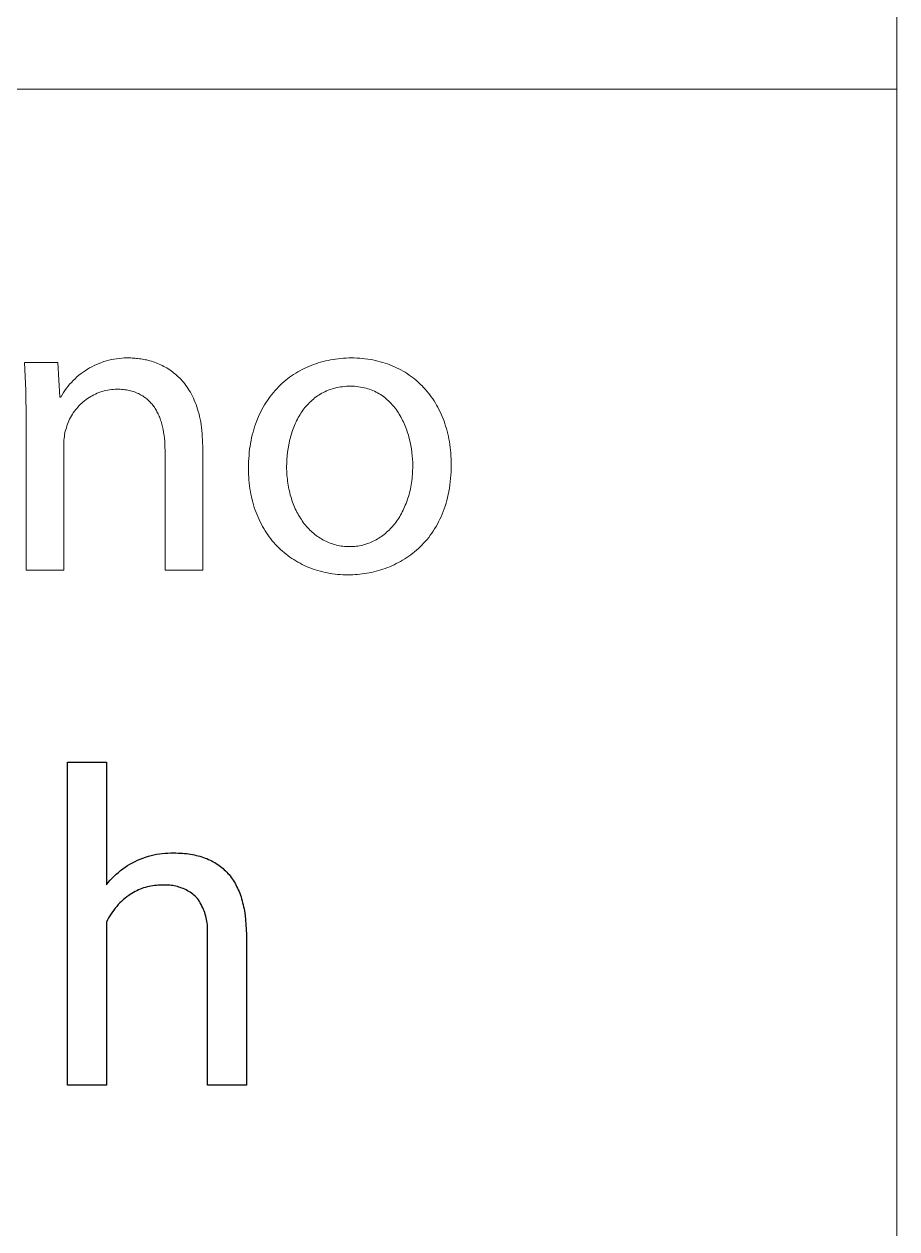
# Model space of a CAD drawing. Header units: millimetres. Extents: x -1421 to 3505, y -683 to 2759.
# Drawn here: x 3400.1 to 3500.5, y -263.2 to -124.6 of the extents above; entities that cross this region are included whole.
import ezdxf

# ---------------------------------------------------------------- set-up
doc = ezdxf.new("R2010")
doc.units = ezdxf.units.MM
doc.header["$MEASUREMENT"] = 0
doc.layers.add('Domyślny', color=7, linetype='Continuous', true_color=0x000000)

msp = doc.modelspace()

# ---------------------------------------------------------------- linework, layer by layer
at = {"layer": 'Domyślny', "color": 18, "lineweight": 15, "true_color": 0x000000}
for p, q in [((3500.45, -682.77), (3500.45, 2758.65)), ((3500.45, -132.12), (1643.61, -132.12)), ((3500.45, -132.12), (3500.45, -682.77)), ((3400.25, -166.78), (3400.09, -163.56)), ((3400.09, -163.56), (3403.95, -163.56)), ((3403.95, -163.56), (3404.18, -167.52)), ((3408.68, -163.66), (3408.96, -163.55)), ((3408.96, -163.55), (3409.24, -163.45)), ((3409.24, -163.45), (3409.52, -163.37)), ((3409.52, -163.37), (3409.81, -163.29)), ((3409.81, -163.29), (3410.1, -163.22)), ((3410.1, -163.22), (3410.4, -163.16)), ((3410.4, -163.16), (3410.69, -163.12)), ((3410.69, -163.12), (3410.99, -163.08)), ((3410.99, -163.08), (3411.29, -163.05)), ((3411.29, -163.05), (3411.58, -163.03)), ((3411.58, -163.03), (3411.88, -163.03)), ((3411.88, -163.03), (3412.18, -163.03)), ((3412.18, -163.03), (3412.34, -163.03)), ((3412.34, -163.03), (3412.5, -163.04)), ((3412.5, -163.04), (3412.66, -163.04)), ((3412.66, -163.04), (3412.82, -163.05)), ((3412.82, -163.05), (3412.98, -163.07)), ((3412.98, -163.07), (3413.15, -163.09)), ((3413.15, -163.09), (3413.32, -163.11)), ((3413.32, -163.11), (3413.49, -163.13)), ((3413.49, -163.13), (3413.66, -163.16)), ((3413.66, -163.16), (3413.83, -163.19)), ((3413.83, -163.19), (3414.01, -163.23)), ((3414.01, -163.23), (3414.18, -163.26)), ((3414.18, -163.26), (3414.36, -163.31)), ((3414.36, -163.31), (3414.53, -163.36)), ((3414.53, -163.36), (3414.71, -163.41)), ((3414.71, -163.41), (3414.89, -163.46)), ((3414.89, -163.46), (3415.06, -163.52)), ((3415.06, -163.52), (3415.24, -163.59)), ((3433.89, -163.6), (3434.17, -163.51)), ((3434.17, -163.51), (3434.45, -163.44)), ((3434.45, -163.44), (3434.73, -163.37)), ((3434.73, -163.37), (3435.02, -163.3)), ((3435.02, -163.3), (3435.31, -163.25)), ((3435.31, -163.25), (3435.6, -163.19)), ((3435.6, -163.19), (3435.89, -163.15)), ((3435.89, -163.15), (3436.19, -163.11)), ((3436.19, -163.11), (3436.49, -163.08)), ((3436.49, -163.08), (3436.79, -163.06)), ((3436.79, -163.06), (3437.09, -163.04)), ((3437.09, -163.04), (3437.4, -163.03)), ((3437.4, -163.03), (3437.71, -163.03)), ((3437.71, -163.03), (3438.03, -163.03)), ((3438.03, -163.03), (3438.34, -163.04)), ((3438.34, -163.04), (3438.66, -163.06)), ((3438.66, -163.06), (3438.97, -163.09)), ((3438.97, -163.09), (3439.27, -163.12)), ((3439.27, -163.12), (3439.58, -163.16)), ((3439.58, -163.16), (3439.87, -163.2)), ((3439.87, -163.2), (3440.17, -163.26)), ((3440.17, -163.26), (3440.46, -163.32)), ((3440.46, -163.32), (3440.75, -163.38)), ((3440.75, -163.38), (3441.03, -163.46)), ((3441.03, -163.46), (3441.31, -163.54)), ((3441.31, -163.54), (3441.59, -163.62)), ((3406.37, -165.02), (3406.61, -164.83)), ((3406.61, -164.83), (3406.85, -164.66)), ((3406.85, -164.66), (3407.09, -164.49)), ((3407.09, -164.49), (3407.34, -164.33)), ((3407.34, -164.33), (3407.6, -164.17)), ((3407.6, -164.17), (3407.86, -164.03)), ((3407.86, -164.03), (3408.13, -163.9)), ((3408.13, -163.9), (3408.4, -163.77)), ((3408.4, -163.77), (3408.68, -163.66)), ((3415.24, -163.59), (3415.42, -163.66)), ((3415.42, -163.66), (3415.59, -163.73)), ((3415.59, -163.73), (3415.77, -163.81)), ((3415.77, -163.81), (3415.95, -163.9)), ((3415.95, -163.9), (3416.12, -163.99)), ((3416.12, -163.99), (3416.29, -164.08)), ((3416.29, -164.08), (3416.47, -164.18)), ((3416.47, -164.18), (3416.64, -164.28)), ((3416.64, -164.28), (3416.81, -164.4)), ((3416.81, -164.4), (3416.97, -164.51)), ((3416.97, -164.51), (3417.14, -164.63)), ((3417.14, -164.63), (3417.3, -164.76)), ((3417.3, -164.76), (3417.47, -164.89)), ((3417.47, -164.89), (3417.63, -165.03)), ((3430.83, -165.09), (3431.06, -164.93)), ((3431.06, -164.93), (3431.3, -164.78)), ((3431.3, -164.78), (3431.54, -164.63)), ((3431.54, -164.63), (3431.79, -164.49)), ((3431.79, -164.49), (3432.04, -164.36)), ((3432.04, -164.36), (3432.29, -164.23)), ((3432.29, -164.23), (3432.55, -164.11)), ((3432.55, -164.11), (3432.81, -163.99)), ((3432.81, -163.99), (3433.08, -163.88)), ((3433.08, -163.88), (3433.34, -163.78)), ((3433.34, -163.78), (3433.61, -163.69)), ((3433.61, -163.69), (3433.89, -163.6)), ((3441.59, -163.62), (3441.86, -163.71)), ((3441.86, -163.71), (3442.13, -163.81)), ((3442.13, -163.81), (3442.39, -163.92)), ((3442.39, -163.92), (3442.65, -164.03)), ((3442.65, -164.03), (3442.91, -164.15)), ((3442.91, -164.15), (3443.16, -164.27)), ((3443.16, -164.27), (3443.41, -164.4)), ((3443.41, -164.4), (3443.65, -164.54)), ((3443.65, -164.54), (3443.89, -164.68)), ((3443.89, -164.68), (3444.12, -164.83)), ((3444.12, -164.83), (3444.35, -164.99)), ((3404.93, -166.52), (3405.11, -166.29)), ((3405.11, -166.29), (3405.3, -166.06)), ((3405.3, -166.06), (3405.5, -165.84)), ((3405.5, -165.84), (3405.71, -165.62)), ((3405.71, -165.62), (3405.92, -165.41)), ((3405.92, -165.41), (3406.14, -165.21)), ((3406.14, -165.21), (3406.37, -165.02)), ((3417.63, -165.03), (3417.78, -165.18)), ((3417.78, -165.18), (3417.94, -165.33)), ((3417.94, -165.33), (3418.09, -165.48)), ((3418.09, -165.48), (3418.24, -165.65)), ((3418.24, -165.65), (3418.39, -165.82)), ((3418.39, -165.82), (3418.53, -165.99)), ((3418.53, -165.99), (3418.67, -166.18)), ((3418.67, -166.18), (3418.8, -166.37)), ((3429.31, -166.36), (3429.52, -166.16)), ((3429.52, -166.16), (3429.72, -165.97)), ((3429.72, -165.97), (3429.94, -165.78)), ((3429.94, -165.78), (3430.15, -165.6)), ((3430.15, -165.6), (3430.37, -165.42)), ((3430.37, -165.42), (3430.6, -165.25)), ((3430.6, -165.25), (3430.83, -165.09)), ((3436.91, -166.31), (3436.68, -166.33)), ((3437.14, -166.29), (3436.91, -166.31)), ((3437.37, -166.28), (3437.14, -166.29)), ((3437.61, -166.28), (3437.37, -166.28)), ((3437.85, -166.28), (3437.61, -166.28)), ((3438.08, -166.29), (3437.85, -166.28)), ((3438.31, -166.31), (3438.08, -166.29)), ((3438.54, -166.33), (3438.31, -166.31)), ((3444.35, -164.99), (3444.58, -165.15)), ((3444.58, -165.15), (3444.8, -165.31)), ((3444.8, -165.31), (3445.02, -165.48)), ((3445.02, -165.48), (3445.23, -165.66)), ((3445.23, -165.66), (3445.43, -165.84)), ((3445.43, -165.84), (3445.63, -166.03)), ((3445.63, -166.03), (3445.83, -166.23)), ((3445.83, -166.23), (3446.02, -166.43)), ((3400.29, -170.02), (3400.25, -166.78)), ((3404.18, -167.52), (3404.28, -167.52)), ((3404.28, -167.52), (3404.43, -167.27)), ((3404.43, -167.27), (3404.58, -167.01)), ((3404.58, -167.01), (3404.75, -166.77)), ((3404.75, -166.77), (3404.93, -166.52)), ((3407.36, -167.7), (3407.19, -167.82)), ((3407.53, -167.58), (3407.36, -167.7)), ((3407.72, -167.47), (3407.53, -167.58)), ((3407.9, -167.37), (3407.72, -167.47)), ((3408.09, -167.27), (3407.9, -167.37)), ((3408.28, -167.18), (3408.09, -167.27)), ((3408.47, -167.09), (3408.28, -167.18)), ((3408.67, -167.01), (3408.47, -167.09)), ((3408.87, -166.94), (3408.67, -167.01)), ((3409.07, -166.88), (3408.87, -166.94)), ((3409.27, -166.82), (3409.07, -166.88)), ((3409.48, -166.77), (3409.27, -166.82)), ((3409.69, -166.73), (3409.48, -166.77)), ((3409.9, -166.69), (3409.69, -166.73)), ((3410.11, -166.67), (3409.9, -166.69)), ((3410.32, -166.64), (3410.11, -166.67)), ((3410.53, -166.63), (3410.32, -166.64)), ((3410.74, -166.62), (3410.53, -166.63)), ((3410.93, -166.62), (3410.74, -166.62)), ((3411.12, -166.63), (3410.93, -166.62)), ((3411.3, -166.64), (3411.12, -166.63)), ((3411.48, -166.66), (3411.3, -166.64)), ((3411.65, -166.68), (3411.48, -166.66)), ((3411.82, -166.7), (3411.65, -166.68)), ((3411.99, -166.73), (3411.82, -166.7)), ((3412.15, -166.77), (3411.99, -166.73)), ((3412.31, -166.81), (3412.15, -166.77)), ((3412.47, -166.85), (3412.31, -166.81)), ((3412.62, -166.89), (3412.47, -166.85)), ((3412.77, -166.94), (3412.62, -166.89)), ((3412.92, -167), (3412.77, -166.94)), ((3413.06, -167.06), (3412.92, -167)), ((3413.2, -167.12), (3413.06, -167.06)), ((3413.33, -167.18), (3413.2, -167.12)), ((3413.46, -167.25), (3413.33, -167.18)), ((3413.59, -167.33), (3413.46, -167.25)), ((3413.72, -167.4), (3413.59, -167.33)), ((3413.84, -167.48), (3413.72, -167.4)), ((3413.96, -167.57), (3413.84, -167.48)), ((3414.07, -167.65), (3413.96, -167.57)), ((3414.18, -167.74), (3414.07, -167.65)), ((3418.8, -166.37), (3418.94, -166.56)), ((3418.94, -166.56), (3419.06, -166.77)), ((3419.06, -166.77), (3419.19, -166.98)), ((3419.19, -166.98), (3419.31, -167.19)), ((3419.31, -167.19), (3419.43, -167.42)), ((3419.43, -167.42), (3419.54, -167.65)), ((3419.54, -167.65), (3419.64, -167.89)), ((3428.04, -167.93), (3428.2, -167.69)), ((3428.2, -167.69), (3428.37, -167.45)), ((3428.37, -167.45), (3428.55, -167.22)), ((3428.55, -167.22), (3428.74, -167)), ((3428.74, -167), (3428.92, -166.78)), ((3428.92, -166.78), (3429.12, -166.57)), ((3429.12, -166.57), (3429.31, -166.36)), ((3433.48, -167.63), (3433.33, -167.76)), ((3433.64, -167.51), (3433.48, -167.63)), ((3433.8, -167.4), (3433.64, -167.51)), ((3433.96, -167.29), (3433.8, -167.4)), ((3434.13, -167.19), (3433.96, -167.29)), ((3434.3, -167.09), (3434.13, -167.19)), ((3434.48, -166.99), (3434.3, -167.09)), ((3434.66, -166.91), (3434.48, -166.99)), ((3434.84, -166.82), (3434.66, -166.91)), ((3435.03, -166.74), (3434.84, -166.82)), ((3435.22, -166.67), (3435.03, -166.74)), ((3435.42, -166.6), (3435.22, -166.67)), ((3435.62, -166.54), (3435.42, -166.6)), ((3435.82, -166.49), (3435.62, -166.54)), ((3436.03, -166.44), (3435.82, -166.49)), ((3436.25, -166.4), (3436.03, -166.44)), ((3436.46, -166.36), (3436.25, -166.4)), ((3436.68, -166.33), (3436.46, -166.36)), ((3438.76, -166.37), (3438.54, -166.33)), ((3438.97, -166.41), (3438.76, -166.37)), ((3439.18, -166.45), (3438.97, -166.41)), ((3439.39, -166.5), (3439.18, -166.45)), ((3439.59, -166.56), (3439.39, -166.5)), ((3439.79, -166.63), (3439.59, -166.56)), ((3439.99, -166.7), (3439.79, -166.63)), ((3440.18, -166.78), (3439.99, -166.7)), ((3440.36, -166.86), (3440.18, -166.78)), ((3440.54, -166.95), (3440.36, -166.86)), ((3440.72, -167.04), (3440.54, -166.95)), ((3440.89, -167.14), (3440.72, -167.04)), ((3441.06, -167.24), (3440.89, -167.14)), ((3441.23, -167.35), (3441.06, -167.24)), ((3441.39, -167.47), (3441.23, -167.35)), ((3441.54, -167.59), (3441.39, -167.47)), ((3441.7, -167.71), (3441.54, -167.59)), ((3441.84, -167.84), (3441.7, -167.71)), ((3446.02, -166.43), (3446.21, -166.63)), ((3446.21, -166.63), (3446.39, -166.84)), ((3446.39, -166.84), (3446.56, -167.06)), ((3446.56, -167.06), (3446.73, -167.28)), ((3446.73, -167.28), (3446.9, -167.5)), ((3446.9, -167.5), (3447.06, -167.73)), ((3405.97, -168.99), (3405.85, -169.16)), ((3406.11, -168.83), (3405.97, -168.99)), ((3406.25, -168.67), (3406.11, -168.83)), ((3406.39, -168.51), (3406.25, -168.67)), ((3406.54, -168.36), (3406.39, -168.51)), ((3406.69, -168.22), (3406.54, -168.36)), ((3406.85, -168.08), (3406.69, -168.22)), ((3407.02, -167.95), (3406.85, -168.08)), ((3407.19, -167.82), (3407.02, -167.95)), ((3414.29, -167.84), (3414.18, -167.74)), ((3414.39, -167.94), (3414.29, -167.84)), ((3414.5, -168.04), (3414.39, -167.94)), ((3414.59, -168.14), (3414.5, -168.04)), ((3414.69, -168.25), (3414.59, -168.14)), ((3414.78, -168.36), (3414.69, -168.25)), ((3414.87, -168.47), (3414.78, -168.36)), ((3414.96, -168.59), (3414.87, -168.47)), ((3415.04, -168.7), (3414.96, -168.59)), ((3415.12, -168.83), (3415.04, -168.7)), ((3415.2, -168.95), (3415.12, -168.83)), ((3415.27, -169.08), (3415.2, -168.95)), ((3415.34, -169.21), (3415.27, -169.08)), ((3419.64, -167.89), (3419.75, -168.14)), ((3419.75, -168.14), (3419.84, -168.39)), ((3419.84, -168.39), (3419.93, -168.65)), ((3419.93, -168.65), (3420.02, -168.92)), ((3420.02, -168.92), (3420.1, -169.2)), ((3427.28, -169.22), (3427.42, -168.95)), ((3427.42, -168.95), (3427.57, -168.68)), ((3427.57, -168.68), (3427.72, -168.43)), ((3427.72, -168.43), (3427.87, -168.17)), ((3427.87, -168.17), (3428.04, -167.93)), ((3432.13, -169.05), (3432.02, -169.21)), ((3432.25, -168.89), (3432.13, -169.05)), ((3432.37, -168.74), (3432.25, -168.89)), ((3432.5, -168.58), (3432.37, -168.74)), ((3432.62, -168.44), (3432.5, -168.58)), ((3432.76, -168.29), (3432.62, -168.44)), ((3432.9, -168.15), (3432.76, -168.29)), ((3433.04, -168.02), (3432.9, -168.15)), ((3433.18, -167.88), (3433.04, -168.02)), ((3433.33, -167.76), (3433.18, -167.88)), ((3441.99, -167.97), (3441.84, -167.84)), ((3442.13, -168.11), (3441.99, -167.97)), ((3442.27, -168.25), (3442.13, -168.11)), ((3442.4, -168.4), (3442.27, -168.25)), ((3442.53, -168.54), (3442.4, -168.4)), ((3442.65, -168.7), (3442.53, -168.54)), ((3442.77, -168.85), (3442.65, -168.7)), ((3442.89, -169.01), (3442.77, -168.85)), ((3443, -169.18), (3442.89, -169.01)), ((3447.06, -167.73), (3447.22, -167.97)), ((3447.22, -167.97), (3447.37, -168.21)), ((3447.37, -168.21), (3447.51, -168.45)), ((3447.51, -168.45), (3447.65, -168.7)), ((3447.65, -168.7), (3447.78, -168.96)), ((3447.78, -168.96), (3447.91, -169.22)), ((3400.29, -187.44), (3400.29, -170.02)), ((3405.13, -170.45), (3405.05, -170.65)), ((3405.21, -170.26), (3405.13, -170.45)), ((3405.3, -170.07), (3405.21, -170.26)), ((3405.4, -169.88), (3405.3, -170.07)), ((3405.5, -169.69), (3405.4, -169.88)), ((3405.61, -169.51), (3405.5, -169.69)), ((3405.72, -169.34), (3405.61, -169.51)), ((3405.85, -169.16), (3405.72, -169.34)), ((3415.41, -169.34), (3415.34, -169.21)), ((3415.48, -169.47), (3415.41, -169.34)), ((3415.54, -169.61), (3415.48, -169.47)), ((3415.6, -169.75), (3415.54, -169.61)), ((3415.66, -169.89), (3415.6, -169.75)), ((3415.71, -170.04), (3415.66, -169.89)), ((3415.76, -170.18), (3415.71, -170.04)), ((3415.81, -170.33), (3415.76, -170.18)), ((3415.86, -170.48), (3415.81, -170.33)), ((3415.9, -170.64), (3415.86, -170.48)), ((3420.1, -169.2), (3420.18, -169.49)), ((3420.18, -169.49), (3420.25, -169.78)), ((3420.25, -169.78), (3420.31, -170.08)), ((3420.31, -170.08), (3420.37, -170.39)), ((3420.37, -170.39), (3420.42, -170.71)), ((3426.68, -170.64), (3426.79, -170.34)), ((3426.79, -170.34), (3426.9, -170.05)), ((3426.9, -170.05), (3427.02, -169.77)), ((3427.02, -169.77), (3427.15, -169.49)), ((3427.15, -169.49), (3427.28, -169.22)), ((3431.32, -170.44), (3431.24, -170.62)), ((3431.41, -170.25), (3431.32, -170.44)), ((3431.5, -170.07), (3431.41, -170.25)), ((3431.6, -169.89), (3431.5, -170.07)), ((3431.7, -169.72), (3431.6, -169.89)), ((3431.8, -169.55), (3431.7, -169.72)), ((3431.91, -169.38), (3431.8, -169.55)), ((3432.02, -169.21), (3431.91, -169.38)), ((3443.11, -169.34), (3443, -169.18)), ((3443.22, -169.51), (3443.11, -169.34)), ((3443.32, -169.68), (3443.22, -169.51)), ((3443.42, -169.86), (3443.32, -169.68)), ((3443.51, -170.03), (3443.42, -169.86)), ((3443.6, -170.21), (3443.51, -170.03)), ((3443.69, -170.39), (3443.6, -170.21)), ((3443.77, -170.58), (3443.69, -170.39)), ((3447.91, -169.22), (3448.03, -169.48)), ((3448.03, -169.48), (3448.15, -169.75)), ((3448.15, -169.75), (3448.26, -170.02)), ((3448.26, -170.02), (3448.36, -170.3)), ((3448.36, -170.3), (3448.46, -170.58)), ((3404.72, -171.85), (3404.69, -172.06)), ((3404.76, -171.65), (3404.72, -171.85)), ((3404.8, -171.45), (3404.76, -171.65)), ((3404.86, -171.25), (3404.8, -171.45)), ((3404.92, -171.05), (3404.86, -171.25)), ((3404.98, -170.85), (3404.92, -171.05)), ((3405.05, -170.65), (3404.98, -170.85)), ((3415.94, -170.79), (3415.9, -170.64)), ((3415.98, -170.95), (3415.94, -170.79)), ((3416.05, -171.27), (3415.98, -170.95)), ((3416.11, -171.59), (3416.05, -171.27)), ((3416.16, -171.93), (3416.11, -171.59)), ((3420.42, -170.71), (3420.47, -171.04)), ((3420.47, -171.04), (3420.51, -171.37)), ((3420.51, -171.37), (3420.54, -171.72)), ((3420.54, -171.72), (3420.56, -172.07)), ((3426.31, -171.87), (3426.39, -171.56)), ((3426.39, -171.56), (3426.48, -171.25)), ((3426.48, -171.25), (3426.58, -170.94)), ((3426.58, -170.94), (3426.68, -170.64)), ((3430.81, -171.78), (3430.75, -171.98)), ((3430.87, -171.59), (3430.81, -171.78)), ((3430.93, -171.39), (3430.87, -171.59)), ((3431.01, -171.19), (3430.93, -171.39)), ((3431.08, -171), (3431.01, -171.19)), ((3431.16, -170.81), (3431.08, -171)), ((3431.24, -170.62), (3431.16, -170.81)), ((3443.85, -170.76), (3443.77, -170.58)), ((3443.93, -170.95), (3443.85, -170.76)), ((3444, -171.14), (3443.93, -170.95)), ((3444.07, -171.33), (3444, -171.14)), ((3444.14, -171.52), (3444.07, -171.33)), ((3444.2, -171.72), (3444.14, -171.52)), ((3444.26, -171.91), (3444.2, -171.72)), ((3448.46, -170.58), (3448.55, -170.87)), ((3448.55, -170.87), (3448.64, -171.16)), ((3448.64, -171.16), (3448.72, -171.46)), ((3448.72, -171.46), (3448.79, -171.75)), ((3448.79, -171.75), (3448.86, -172.06)), ((3404.63, -172.67), (3404.62, -172.88)), ((3404.62, -172.88), (3404.62, -173.09)), ((3404.62, -173.09), (3404.62, -187.44)), ((3404.64, -172.47), (3404.63, -172.67)), ((3404.66, -172.26), (3404.64, -172.47)), ((3404.69, -172.06), (3404.66, -172.26)), ((3416.2, -172.27), (3416.16, -171.93)), ((3416.23, -172.61), (3416.2, -172.27)), ((3416.25, -172.96), (3416.23, -172.61)), ((3416.26, -173.32), (3416.25, -172.96)), ((3420.56, -172.07), (3420.58, -172.43)), ((3420.58, -172.43), (3420.59, -172.8)), ((3420.59, -172.8), (3420.6, -173.18)), ((3420.6, -173.18), (3420.6, -187.44)), ((3426, -173.53), (3426.05, -173.19)), ((3426.05, -173.19), (3426.1, -172.85)), ((3426.1, -172.85), (3426.17, -172.52)), ((3426.17, -172.52), (3426.23, -172.2)), ((3426.23, -172.2), (3426.31, -171.87)), ((3430.5, -173.01), (3430.43, -173.43)), ((3430.59, -172.59), (3430.5, -173.01)), ((3430.64, -172.39), (3430.59, -172.59)), ((3430.69, -172.19), (3430.64, -172.39)), ((3430.75, -171.98), (3430.69, -172.19)), ((3444.37, -172.3), (3444.26, -171.91)), ((3444.46, -172.7), (3444.37, -172.3)), ((3444.54, -173.1), (3444.46, -172.7)), ((3444.61, -173.49), (3444.54, -173.1)), ((3448.86, -172.06), (3448.92, -172.36)), ((3448.92, -172.36), (3448.98, -172.68)), ((3448.98, -172.68), (3449.03, -172.99)), ((3449.03, -172.99), (3449.07, -173.31)), ((3416.27, -173.68), (3416.26, -173.32)), ((3416.27, -187.44), (3416.27, -173.68)), ((3425.88, -174.95), (3425.9, -174.59)), ((3425.9, -174.59), (3425.93, -174.23)), ((3425.93, -174.23), (3425.96, -173.88)), ((3425.96, -173.88), (3426, -173.53)), ((3430.32, -174.27), (3430.29, -174.69)), ((3430.37, -173.85), (3430.32, -174.27)), ((3430.43, -173.43), (3430.37, -173.85)), ((3444.66, -173.89), (3444.61, -173.49)), ((3444.71, -174.28), (3444.66, -173.89)), ((3444.74, -174.68), (3444.71, -174.28)), ((3449.07, -173.31), (3449.11, -173.63)), ((3449.11, -173.63), (3449.14, -173.96)), ((3449.14, -173.96), (3449.16, -174.29)), ((3449.16, -174.29), (3449.18, -174.62)), ((3449.18, -174.62), (3449.19, -174.96)), ((3425.87, -175.32), (3425.88, -174.95)), ((3425.87, -175.69), (3425.87, -175.32)), ((3425.87, -176.04), (3425.87, -175.69)), ((3430.27, -175.12), (3430.26, -175.54)), ((3430.26, -175.54), (3430.26, -175.79)), ((3430.26, -175.79), (3430.27, -176.03)), ((3430.29, -174.69), (3430.27, -175.12)), ((3444.76, -175.06), (3444.74, -174.68)), ((3444.74, -176.19), (3444.75, -175.94)), ((3444.75, -175.94), (3444.76, -175.7)), ((3444.76, -175.45), (3444.76, -175.06)), ((3444.76, -175.7), (3444.76, -175.45)), ((3449.19, -175.71), (3449.17, -176.11)), ((3449.19, -174.96), (3449.19, -175.3)), ((3449.19, -175.3), (3449.19, -175.71)), ((3425.88, -176.39), (3425.87, -176.04)), ((3425.9, -176.74), (3425.88, -176.39)), ((3425.92, -177.08), (3425.9, -176.74)), ((3425.96, -177.41), (3425.92, -177.08)), ((3425.99, -177.74), (3425.96, -177.41)), ((3430.27, -176.03), (3430.28, -176.27)), ((3430.28, -176.27), (3430.3, -176.51)), ((3430.3, -176.51), (3430.32, -176.75)), ((3430.32, -176.75), (3430.34, -176.98)), ((3430.34, -176.98), (3430.37, -177.21)), ((3430.37, -177.21), (3430.4, -177.44)), ((3444.58, -177.62), (3444.62, -177.38)), ((3444.62, -177.38), (3444.65, -177.15)), ((3444.65, -177.15), (3444.68, -176.91)), ((3444.68, -176.91), (3444.71, -176.68)), ((3444.71, -176.68), (3444.73, -176.43)), ((3444.73, -176.43), (3444.74, -176.19)), ((3449.08, -177.28), (3449.03, -177.65)), ((3449.12, -176.89), (3449.08, -177.28)), ((3449.15, -176.51), (3449.12, -176.89)), ((3449.17, -176.11), (3449.15, -176.51)), ((3426.04, -178.07), (3425.99, -177.74)), ((3426.09, -178.39), (3426.04, -178.07)), ((3426.15, -178.71), (3426.09, -178.39)), ((3426.22, -179.02), (3426.15, -178.71)), ((3430.4, -177.44), (3430.43, -177.67)), ((3430.43, -177.67), (3430.47, -177.89)), ((3430.47, -177.89), (3430.52, -178.12)), ((3430.52, -178.12), (3430.57, -178.33)), ((3430.57, -178.33), (3430.62, -178.55)), ((3430.62, -178.55), (3430.67, -178.77)), ((3430.67, -178.77), (3430.73, -178.98)), ((3444.28, -178.95), (3444.34, -178.73)), ((3444.34, -178.73), (3444.39, -178.51)), ((3444.39, -178.51), (3444.45, -178.29)), ((3444.45, -178.29), (3444.5, -178.07)), ((3444.5, -178.07), (3444.54, -177.84)), ((3444.54, -177.84), (3444.58, -177.62)), ((3448.85, -178.73), (3448.77, -179.07)), ((3448.92, -178.38), (3448.85, -178.73)), ((3448.98, -178.02), (3448.92, -178.38)), ((3449.03, -177.65), (3448.98, -178.02)), ((3426.29, -179.33), (3426.22, -179.02)), ((3426.37, -179.63), (3426.29, -179.33)), ((3426.45, -179.93), (3426.37, -179.63)), ((3426.54, -180.23), (3426.45, -179.93)), ((3430.73, -178.98), (3430.8, -179.19)), ((3430.8, -179.19), (3430.86, -179.39)), ((3430.86, -179.39), (3430.93, -179.6)), ((3430.93, -179.6), (3431.01, -179.8)), ((3431.01, -179.8), (3431.09, -179.99)), ((3431.09, -179.99), (3431.17, -180.19)), ((3431.17, -180.19), (3431.25, -180.38)), ((3443.74, -180.36), (3443.83, -180.17)), ((3443.83, -180.17), (3443.91, -179.98)), ((3443.91, -179.98), (3443.99, -179.78)), ((3443.99, -179.78), (3444.07, -179.57)), ((3444.07, -179.57), (3444.14, -179.37)), ((3444.14, -179.37), (3444.21, -179.16)), ((3444.21, -179.16), (3444.28, -178.95)), ((3448.49, -180.07), (3448.38, -180.39)), ((3448.59, -179.75), (3448.49, -180.07)), ((3448.68, -179.41), (3448.59, -179.75)), ((3448.77, -179.07), (3448.68, -179.41)), ((3426.64, -180.52), (3426.54, -180.23)), ((3426.75, -180.8), (3426.64, -180.52)), ((3426.86, -181.08), (3426.75, -180.8)), ((3426.97, -181.36), (3426.86, -181.08)), ((3427.09, -181.63), (3426.97, -181.36)), ((3431.25, -180.38), (3431.34, -180.57)), ((3431.34, -180.57), (3431.44, -180.75)), ((3431.44, -180.75), (3431.53, -180.93)), ((3431.53, -180.93), (3431.63, -181.11)), ((3431.63, -181.11), (3431.73, -181.28)), ((3431.73, -181.28), (3431.84, -181.45)), ((3431.84, -181.45), (3431.95, -181.62)), ((3443.04, -181.62), (3443.15, -181.45)), ((3443.15, -181.45), (3443.26, -181.28)), ((3443.26, -181.28), (3443.36, -181.1)), ((3443.36, -181.1), (3443.46, -180.92)), ((3443.46, -180.92), (3443.56, -180.74)), ((3443.56, -180.74), (3443.65, -180.55)), ((3443.65, -180.55), (3443.74, -180.36)), ((3448.02, -181.3), (3447.88, -181.59)), ((3448.14, -181), (3448.02, -181.3)), ((3448.27, -180.7), (3448.14, -181)), ((3448.38, -180.39), (3448.27, -180.7)), ((3427.22, -181.89), (3427.09, -181.63)), ((3427.35, -182.15), (3427.22, -181.89)), ((3427.49, -182.41), (3427.35, -182.15)), ((3427.63, -182.66), (3427.49, -182.41)), ((3427.78, -182.9), (3427.63, -182.66)), ((3427.94, -183.14), (3427.78, -182.9)), ((3431.95, -181.62), (3432.06, -181.78)), ((3432.06, -181.78), (3432.17, -181.94)), ((3432.17, -181.94), (3432.29, -182.1)), ((3432.29, -182.1), (3432.41, -182.25)), ((3432.41, -182.25), (3432.54, -182.4)), ((3432.54, -182.4), (3432.67, -182.54)), ((3432.67, -182.54), (3432.8, -182.68)), ((3432.8, -182.68), (3432.93, -182.82)), ((3432.93, -182.82), (3433.07, -182.95)), ((3433.07, -182.95), (3433.21, -183.08)), ((3441.76, -183.08), (3441.9, -182.95)), ((3441.9, -182.95), (3442.04, -182.82)), ((3442.04, -182.82), (3442.18, -182.69)), ((3442.18, -182.69), (3442.31, -182.55)), ((3442.31, -182.55), (3442.44, -182.4)), ((3442.44, -182.4), (3442.56, -182.25)), ((3442.56, -182.25), (3442.69, -182.1)), ((3442.69, -182.1), (3442.81, -181.94)), ((3442.81, -181.94), (3442.92, -181.78)), ((3442.92, -181.78), (3443.04, -181.62)), ((3447.12, -182.94), (3446.95, -183.19)), ((3447.28, -182.68), (3447.12, -182.94)), ((3447.44, -182.42), (3447.28, -182.68)), ((3447.6, -182.15), (3447.44, -182.42)), ((3447.74, -181.87), (3447.6, -182.15)), ((3447.88, -181.59), (3447.74, -181.87)), ((3428.1, -183.38), (3427.94, -183.14)), ((3428.26, -183.61), (3428.1, -183.38)), ((3428.43, -183.83), (3428.26, -183.61)), ((3428.61, -184.05), (3428.43, -183.83)), ((3428.79, -184.26), (3428.61, -184.05)), ((3428.98, -184.47), (3428.79, -184.26)), ((3433.21, -183.08), (3433.35, -183.2)), ((3433.35, -183.2), (3433.5, -183.32)), ((3433.5, -183.32), (3433.64, -183.44)), ((3433.64, -183.44), (3433.79, -183.55)), ((3433.79, -183.55), (3433.95, -183.65)), ((3433.95, -183.65), (3434.1, -183.75)), ((3434.1, -183.75), (3434.26, -183.85)), ((3434.26, -183.85), (3434.42, -183.94)), ((3434.42, -183.94), (3434.59, -184.03)), ((3434.59, -184.03), (3434.75, -184.11)), ((3434.75, -184.11), (3434.92, -184.19)), ((3434.92, -184.19), (3435.09, -184.26)), ((3435.09, -184.26), (3435.26, -184.33)), ((3435.26, -184.33), (3435.44, -184.39)), ((3439.54, -184.39), (3439.72, -184.33)), ((3439.72, -184.33), (3439.89, -184.27)), ((3439.89, -184.27), (3440.06, -184.19)), ((3440.06, -184.19), (3440.22, -184.12)), ((3440.22, -184.12), (3440.39, -184.03)), ((3440.39, -184.03), (3440.55, -183.95)), ((3440.55, -183.95), (3440.71, -183.85)), ((3440.71, -183.85), (3440.87, -183.76)), ((3440.87, -183.76), (3441.02, -183.66)), ((3441.02, -183.66), (3441.18, -183.55)), ((3441.18, -183.55), (3441.33, -183.44)), ((3441.33, -183.44), (3441.48, -183.33)), ((3441.48, -183.33), (3441.62, -183.21)), ((3441.62, -183.21), (3441.76, -183.08)), ((3446.02, -184.34), (3445.82, -184.55)), ((3446.22, -184.12), (3446.02, -184.34)), ((3446.41, -183.9), (3446.22, -184.12)), ((3446.6, -183.67), (3446.41, -183.9)), ((3446.78, -183.43), (3446.6, -183.67)), ((3446.95, -183.19), (3446.78, -183.43)), ((3429.17, -184.67), (3428.98, -184.47)), ((3429.36, -184.87), (3429.17, -184.67)), ((3429.56, -185.06), (3429.36, -184.87)), ((3429.77, -185.24), (3429.56, -185.06)), ((3429.97, -185.42), (3429.77, -185.24)), ((3430.19, -185.6), (3429.97, -185.42)), ((3430.4, -185.77), (3430.19, -185.6)), ((3435.44, -184.39), (3435.62, -184.45)), ((3435.62, -184.45), (3435.8, -184.5)), ((3435.8, -184.5), (3435.98, -184.55)), ((3435.98, -184.55), (3436.16, -184.59)), ((3436.16, -184.59), (3436.35, -184.63)), ((3436.35, -184.63), (3436.54, -184.66)), ((3436.54, -184.66), (3436.73, -184.68)), ((3436.73, -184.68), (3436.92, -184.7)), ((3436.92, -184.7), (3437.12, -184.72)), ((3437.12, -184.72), (3437.31, -184.73)), ((3437.31, -184.73), (3437.51, -184.73)), ((3437.51, -184.73), (3437.7, -184.73)), ((3437.7, -184.73), (3437.9, -184.72)), ((3437.9, -184.72), (3438.09, -184.7)), ((3438.09, -184.7), (3438.27, -184.68)), ((3438.27, -184.68), (3438.46, -184.66)), ((3438.46, -184.66), (3438.65, -184.63)), ((3438.65, -184.63), (3438.83, -184.59)), ((3438.83, -184.59), (3439.01, -184.55)), ((3439.01, -184.55), (3439.19, -184.5)), ((3439.19, -184.5), (3439.37, -184.45)), ((3439.37, -184.45), (3439.54, -184.39)), ((3444.54, -185.67), (3444.31, -185.84)), ((3444.76, -185.5), (3444.54, -185.67)), ((3444.98, -185.32), (3444.76, -185.5)), ((3445.2, -185.14), (3444.98, -185.32)), ((3445.41, -184.95), (3445.2, -185.14)), ((3445.62, -184.75), (3445.41, -184.95)), ((3445.82, -184.55), (3445.62, -184.75)), ((3430.63, -185.93), (3430.4, -185.77)), ((3430.85, -186.08), (3430.63, -185.93)), ((3431.08, -186.23), (3430.85, -186.08)), ((3431.32, -186.38), (3431.08, -186.23)), ((3431.55, -186.52), (3431.32, -186.38)), ((3431.8, -186.65), (3431.55, -186.52)), ((3432.04, -186.78), (3431.8, -186.65)), ((3432.29, -186.9), (3432.04, -186.78)), ((3432.54, -187.01), (3432.29, -186.9)), ((3432.8, -187.12), (3432.54, -187.01)), ((3442.11, -187.04), (3441.86, -187.14)), ((3442.37, -186.93), (3442.11, -187.04)), ((3442.62, -186.81), (3442.37, -186.93)), ((3442.87, -186.69), (3442.62, -186.81)), ((3443.12, -186.57), (3442.87, -186.69)), ((3443.36, -186.43), (3443.12, -186.57)), ((3443.6, -186.29), (3443.36, -186.43)), ((3443.84, -186.15), (3443.6, -186.29)), ((3444.08, -185.99), (3443.84, -186.15)), ((3444.31, -185.84), (3444.08, -185.99)), ((3404.62, -187.44), (3400.29, -187.44)), ((3420.6, -187.44), (3416.27, -187.44)), ((3433.06, -187.22), (3432.8, -187.12)), ((3433.32, -187.32), (3433.06, -187.22)), ((3433.59, -187.41), (3433.32, -187.32)), ((3433.86, -187.49), (3433.59, -187.41)), ((3434.13, -187.57), (3433.86, -187.49)), ((3434.41, -187.64), (3434.13, -187.57)), ((3434.69, -187.7), (3434.41, -187.64)), ((3434.97, -187.76), (3434.69, -187.7)), ((3435.25, -187.81), (3434.97, -187.76)), ((3435.54, -187.85), (3435.25, -187.81)), ((3435.83, -187.89), (3435.54, -187.85)), ((3436.12, -187.92), (3435.83, -187.89)), ((3436.42, -187.95), (3436.12, -187.92)), ((3436.71, -187.96), (3436.42, -187.95)), ((3437.01, -187.97), (3436.71, -187.96)), ((3437.31, -187.98), (3437.01, -187.97)), ((3437.58, -187.97), (3437.31, -187.98)), ((3437.86, -187.97), (3437.58, -187.97)), ((3438.13, -187.95), (3437.86, -187.97)), ((3438.4, -187.93), (3438.13, -187.95)), ((3438.67, -187.91), (3438.4, -187.93)), ((3438.94, -187.88), (3438.67, -187.91)), ((3439.21, -187.84), (3438.94, -187.88)), ((3439.48, -187.79), (3439.21, -187.84)), ((3439.75, -187.75), (3439.48, -187.79)), ((3440.02, -187.69), (3439.75, -187.75)), ((3440.28, -187.63), (3440.02, -187.69)), ((3440.55, -187.56), (3440.28, -187.63)), ((3440.81, -187.49), (3440.55, -187.56)), ((3441.08, -187.41), (3440.81, -187.49)), ((3441.34, -187.33), (3441.08, -187.41)), ((3441.6, -187.24), (3441.34, -187.33)), ((3441.86, -187.14), (3441.6, -187.24))]:
    msp.add_line(p, q, dxfattribs=at)
at = {"layer": 'Domyślny'}
for p, q in [((3405.07, -246.68), (3405.07, -209.52)), ((3405.07, -209.52), (3409.54, -209.52)), ((3409.54, -209.52), (3409.54, -223.63)), ((3414.03, -220.45), (3414.35, -220.35)), ((3414.35, -220.35), (3414.66, -220.27)), ((3414.66, -220.27), (3414.98, -220.19)), ((3414.98, -220.19), (3415.3, -220.12)), ((3415.3, -220.12), (3415.63, -220.07)), ((3415.63, -220.07), (3415.95, -220.03)), ((3415.95, -220.03), (3416.28, -220)), ((3416.28, -220), (3416.61, -219.98)), ((3416.61, -219.98), (3416.94, -219.97)), ((3416.94, -219.97), (3417.27, -219.97)), ((3417.27, -219.97), (3417.52, -219.97)), ((3417.52, -219.97), (3417.78, -219.98)), ((3417.78, -219.98), (3418.03, -219.99)), ((3418.03, -219.99), (3418.27, -220.01)), ((3418.27, -220.01), (3418.51, -220.03)), ((3418.51, -220.03), (3418.75, -220.05)), ((3418.75, -220.05), (3418.98, -220.08)), ((3418.98, -220.08), (3419.21, -220.12)), ((3419.21, -220.12), (3419.43, -220.16)), ((3419.43, -220.16), (3419.66, -220.2)), ((3419.66, -220.2), (3419.87, -220.25)), ((3419.87, -220.25), (3420.09, -220.3)), ((3420.09, -220.3), (3420.29, -220.36)), ((3420.29, -220.36), (3420.5, -220.42)), ((3411.42, -221.8), (3411.68, -221.61)), ((3411.68, -221.61), (3411.96, -221.43)), ((3411.96, -221.43), (3412.24, -221.26)), ((3412.24, -221.26), (3412.53, -221.1)), ((3412.53, -221.1), (3412.82, -220.95)), ((3412.82, -220.95), (3413.12, -220.81)), ((3413.12, -220.81), (3413.42, -220.68)), ((3413.42, -220.68), (3413.72, -220.56)), ((3413.72, -220.56), (3414.03, -220.45)), ((3420.5, -220.42), (3420.7, -220.49)), ((3420.7, -220.49), (3420.9, -220.56)), ((3420.9, -220.56), (3421.09, -220.63)), ((3421.09, -220.63), (3421.28, -220.71)), ((3421.28, -220.71), (3421.46, -220.8)), ((3421.46, -220.8), (3421.64, -220.89)), ((3421.64, -220.89), (3421.82, -220.98)), ((3421.82, -220.98), (3421.99, -221.08)), ((3421.99, -221.08), (3422.16, -221.18)), ((3422.16, -221.18), (3422.33, -221.29)), ((3422.33, -221.29), (3422.49, -221.4)), ((3422.49, -221.4), (3422.64, -221.52)), ((3422.64, -221.52), (3422.8, -221.64)), ((3422.8, -221.64), (3422.95, -221.77)), ((3422.95, -221.77), (3423.09, -221.9)), ((3409.74, -223.37), (3409.96, -223.12)), ((3409.96, -223.12), (3410.18, -222.88)), ((3410.18, -222.88), (3410.41, -222.65)), ((3410.41, -222.65), (3410.65, -222.43)), ((3410.65, -222.43), (3410.9, -222.21)), ((3410.9, -222.21), (3411.15, -222)), ((3411.15, -222), (3411.42, -221.8)), ((3423.09, -221.9), (3423.23, -222.03)), ((3423.23, -222.03), (3423.37, -222.17)), ((3423.37, -222.17), (3423.5, -222.32)), ((3423.5, -222.32), (3423.63, -222.46)), ((3423.63, -222.46), (3423.75, -222.62)), ((3423.75, -222.62), (3423.87, -222.78)), ((3423.87, -222.78), (3423.99, -222.94)), ((3423.99, -222.94), (3424.1, -223.11)), ((3424.1, -223.11), (3424.21, -223.28)), ((3409.54, -223.63), (3409.74, -223.37)), ((3412.64, -224.51), (3412.45, -224.62)), ((3412.83, -224.41), (3412.64, -224.51)), ((3413.02, -224.32), (3412.83, -224.41)), ((3413.21, -224.23), (3413.02, -224.32)), ((3413.41, -224.14), (3413.21, -224.23)), ((3413.61, -224.07), (3413.41, -224.14)), ((3413.81, -224), (3413.61, -224.07)), ((3414.02, -223.94), (3413.81, -224)), ((3414.22, -223.88), (3414.02, -223.94)), ((3414.43, -223.83), (3414.22, -223.88)), ((3414.64, -223.79), (3414.43, -223.83)), ((3414.85, -223.76), (3414.64, -223.79)), ((3415.06, -223.73), (3414.85, -223.76)), ((3415.28, -223.71), (3415.06, -223.73)), ((3415.49, -223.69), (3415.28, -223.71)), ((3415.7, -223.69), (3415.49, -223.69)), ((3415.92, -223.69), (3415.7, -223.69)), ((3416.1, -223.68), (3415.92, -223.69)), ((3416.27, -223.67), (3416.1, -223.68)), ((3416.45, -223.67), (3416.27, -223.67)), ((3416.63, -223.68), (3416.45, -223.67)), ((3416.81, -223.69), (3416.63, -223.68)), ((3416.99, -223.71), (3416.81, -223.69)), ((3417.17, -223.73), (3416.99, -223.71)), ((3417.34, -223.76), (3417.17, -223.73)), ((3417.52, -223.8), (3417.34, -223.76)), ((3417.69, -223.85), (3417.52, -223.8)), ((3417.86, -223.9), (3417.69, -223.85)), ((3418.03, -223.95), (3417.86, -223.9)), ((3418.2, -224.01), (3418.03, -223.95)), ((3418.37, -224.08), (3418.2, -224.01)), ((3418.53, -224.15), (3418.37, -224.08)), ((3418.69, -224.23), (3418.53, -224.15)), ((3418.85, -224.32), (3418.69, -224.23)), ((3419.01, -224.4), (3418.85, -224.32)), ((3419.16, -224.5), (3419.01, -224.4)), ((3419.31, -224.6), (3419.16, -224.5)), ((3424.21, -223.28), (3424.32, -223.45)), ((3424.32, -223.45), (3424.42, -223.64)), ((3424.42, -223.64), (3424.51, -223.82)), ((3424.51, -223.82), (3424.61, -224.01)), ((3424.61, -224.01), (3424.69, -224.21)), ((3424.69, -224.21), (3424.78, -224.41)), ((3424.78, -224.41), (3424.86, -224.61)), ((3410.89, -225.92), (3410.71, -226.12)), ((3411.07, -225.73), (3410.89, -225.92)), ((3411.27, -225.54), (3411.07, -225.73)), ((3411.46, -225.36), (3411.27, -225.54)), ((3411.67, -225.18), (3411.46, -225.36)), ((3411.88, -225.02), (3411.67, -225.18)), ((3412.1, -224.86), (3411.88, -225.02)), ((3412.27, -224.74), (3412.1, -224.86)), ((3412.45, -224.62), (3412.27, -224.74)), ((3419.45, -224.7), (3419.31, -224.6)), ((3419.59, -224.82), (3419.45, -224.7)), ((3419.73, -224.93), (3419.59, -224.82)), ((3419.86, -225.05), (3419.73, -224.93)), ((3419.99, -225.21), (3419.86, -225.05)), ((3420.11, -225.38), (3419.99, -225.21)), ((3420.22, -225.55), (3420.11, -225.38)), ((3420.33, -225.73), (3420.22, -225.55)), ((3420.43, -225.9), (3420.33, -225.73)), ((3420.52, -226.08), (3420.43, -225.9)), ((3424.86, -224.61), (3424.94, -224.82)), ((3424.94, -224.82), (3425.01, -225.03)), ((3425.01, -225.03), (3425.08, -225.25)), ((3425.08, -225.25), (3425.14, -225.47)), ((3425.14, -225.47), (3425.2, -225.7)), ((3425.2, -225.7), (3425.26, -225.93)), ((3425.26, -225.93), (3425.31, -226.16)), ((3409.92, -227.21), (3409.78, -227.44)), ((3410.06, -226.98), (3409.92, -227.21)), ((3410.21, -226.76), (3410.06, -226.98)), ((3410.37, -226.54), (3410.21, -226.76)), ((3410.53, -226.33), (3410.37, -226.54)), ((3410.71, -226.12), (3410.53, -226.33)), ((3420.61, -226.27), (3420.52, -226.08)), ((3420.69, -226.46), (3420.61, -226.27)), ((3420.77, -226.65), (3420.69, -226.46)), ((3420.84, -226.84), (3420.77, -226.65)), ((3420.9, -227.03), (3420.84, -226.84)), ((3420.96, -227.23), (3420.9, -227.03)), ((3421.01, -227.43), (3420.96, -227.23)), ((3425.31, -226.16), (3425.36, -226.4)), ((3425.36, -226.4), (3425.4, -226.65)), ((3425.4, -226.65), (3425.44, -226.9)), ((3425.44, -226.9), (3425.48, -227.15)), ((3425.48, -227.15), (3425.54, -227.68)), ((3409.65, -227.68), (3409.54, -227.92)), ((3409.54, -227.92), (3409.54, -246.68)), ((3409.78, -227.44), (3409.65, -227.68)), ((3421.05, -227.63), (3421.01, -227.43)), ((3421.09, -227.83), (3421.05, -227.63)), ((3421.12, -228.03), (3421.09, -227.83)), ((3421.14, -228.24), (3421.12, -228.03)), ((3421.16, -228.44), (3421.14, -228.24)), ((3421.17, -228.64), (3421.16, -228.44)), ((3421.17, -228.85), (3421.17, -228.64)), ((3425.54, -227.68), (3425.58, -228.22)), ((3425.58, -228.22), (3425.61, -228.78)), ((3421.16, -229.26), (3421.17, -229.05)), ((3421.16, -246.68), (3421.16, -229.26)), ((3421.17, -229.05), (3421.17, -228.85)), ((3425.61, -228.78), (3425.63, -229.35)), ((3425.63, -229.35), (3425.63, -246.68)), ((3409.54, -246.68), (3405.07, -246.68)), ((3425.63, -246.68), (3421.16, -246.68))]:
    msp.add_line(p, q, dxfattribs=at)

doc.saveas('drawing.dxf')
